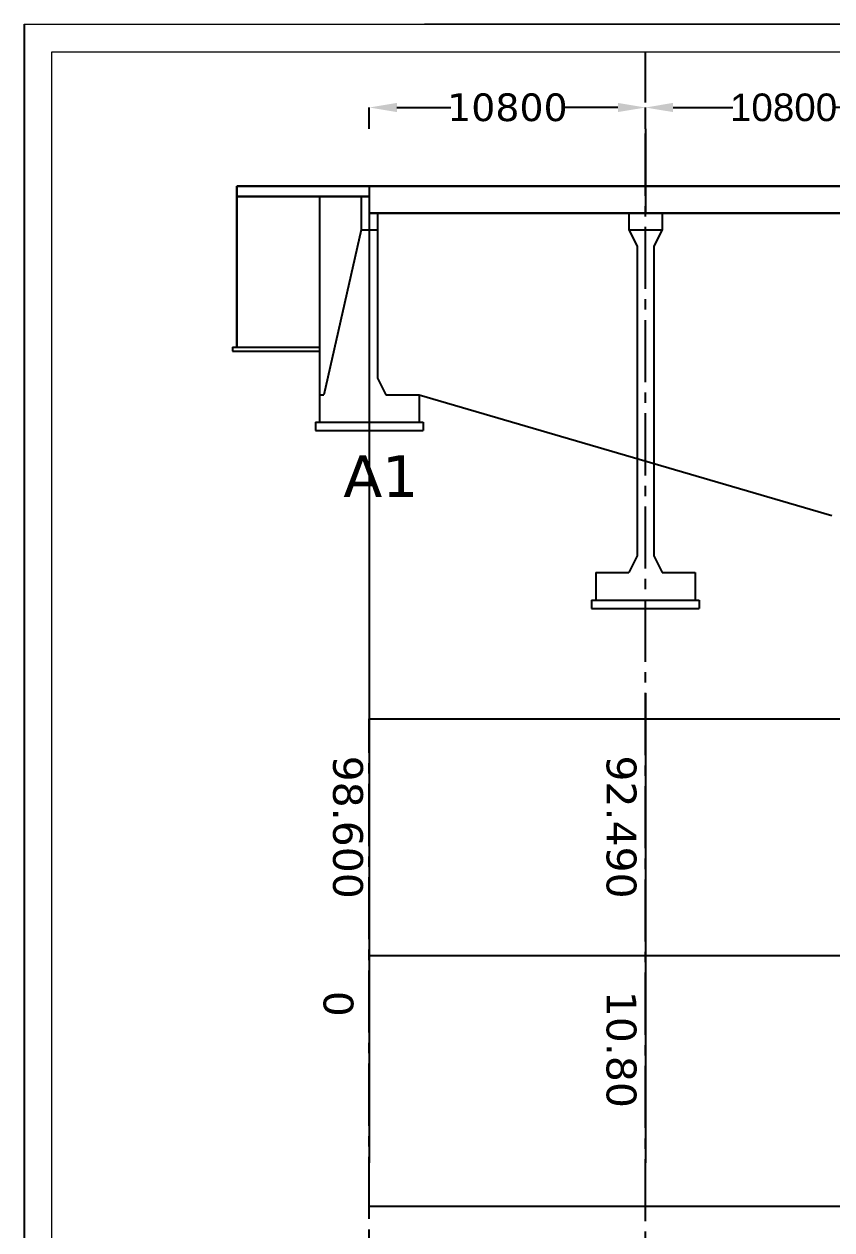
# Model space of a CAD drawing. Header units: metres. Extents: x 3053 to 120577, y 1019 to 87287.
# Drawn here: x 15577 to 44827, y 43637 to 87287 of the extents above; entities that cross this region are included whole.
import ezdxf

# ---------------------------------------------------------------- set-up
doc = ezdxf.new("R2010")
doc.units = ezdxf.units.M
doc.header["$MEASUREMENT"] = 0
doc.header["$PDMODE"] = 34
doc.linetypes.add('CENTER2', pattern=[1.125, 0.75, -0.125, 0.125, -0.125])
for name, color, linetype in [('centreline', 6, 'CENTER2'), ('grill', 32, 'Continuous'), ('PILLER', 10, 'Continuous')]:
    doc.layers.add(name, color=color, linetype=linetype)
doc.layers.add('EXISTING B WALL', color=5, linetype='Continuous', lineweight=30)
doc.layers.add('S TEXT', color=7, linetype='Continuous', lineweight=20)
doc.styles.get("Standard").update_dxf_attribs({"font": 'verdana.ttf'})
doc.dimstyles.new('ISO-25', dxfattribs={"dimtxt": 1000, "dimasz": 1000, "dimexe": 1.25, "dimexo": 0.625, "dimtad": 0, "dimtxsty": 'Standard', "dimcen": 75, "dimadec": 0, "dimazin": 0, "dimtfac": 1, "dimtmove": 0, "dimatfit": 2, "dimfxl": 1, "dimarcsym": 0})

# ---------------------------------------------------------------- blocks, each defined once
blk = doc.blocks.new('*D23')
at = {"color": 0, "lineweight": -2, "transparency": 16777216}
for p, q in [((38077, 83494), (38077, 84270)), ((39077, 84268), (41243, 84268)), ((47077, 84268), (44910, 84268)), ((48077, 83494), (48077, 84270))]:
    blk.add_line(p, q, dxfattribs=at)
at = {"color": 0, "transparency": 16777216}
for points in [[(39077, 84435), (39077, 84102), (38077, 84268)], [(47077, 84435), (47077, 84102), (48077, 84268)]]:
    blk.add_solid(points, dxfattribs=at)
at = {"layer": 'Defpoints', "color": 0, "transparency": 16777216}
for p in [(48077, 84268), (38077, 83493), (48077, 83493)]:
    blk.add_point(p, dxfattribs=at)
at = {"color": 0, "transparency": 16777216, "insert": (43077, 84268), "char_height": 1000, "attachment_point": 5}
blk.add_mtext('{\\fArial|b0|i0|c0|p34;10800}', dxfattribs=at)
blk = doc.blocks.new('*D24')
at = {"color": 0, "lineweight": -2, "transparency": 16777216}
for p, q in [((28077, 83494), (28077, 84270)), ((29077, 84268), (31029, 84268)), ((37077, 84268), (35125, 84268)), ((38077, 83494), (38077, 84270))]:
    blk.add_line(p, q, dxfattribs=at)
at = {"color": 0, "transparency": 16777216}
for points in [[(29077, 84435), (29077, 84102), (28077, 84268)], [(37077, 84435), (37077, 84102), (38077, 84268)]]:
    blk.add_solid(points, dxfattribs=at)
at = {"layer": 'Defpoints', "color": 0, "transparency": 16777216}
for p in [(38077, 84268), (28077, 83493), (38077, 83493)]:
    blk.add_point(p, dxfattribs=at)
at = {"color": 0, "transparency": 16777216, "insert": (33077, 84268), "char_height": 1000, "attachment_point": 5}
blk.add_mtext('10800', dxfattribs=at)

msp = doc.modelspace()

# ---------------------------------------------------------------- linework, layer by layer
at = {"color": 7}
for p, q in [((15576.713, 87286.922), (15576.714, 12902.998)), ((38076.713, 83493.303), (38076.714, 80443.303)), ((28076.714, 81418.303), (28076.714, 46067.077)), ((26276.714, 81043.303), (26276.714, 72871.625)), ((23126.714, 75593.303), (23126.714, 75443.303)), ((23126.714, 75593.303), (26276.714, 75593.303)), ((23126.714, 75443.303), (26276.714, 75443.303)), ((26276.714, 73871.625), (26426.714, 73871.625)), ((29876.714, 73871.625), (44827.222, 69493.303)), ((26126.714, 72871.625), (26126.714, 72571.625)), ((26126.714, 72871.625), (30026.714, 72871.625)), ((26126.714, 72571.625), (30026.714, 72571.625)), ((30026.714, 72871.625), (30026.714, 72571.625)), ((36126.714, 66433.303), (40026.714, 66433.303)), ((36126.714, 66433.303), (36126.714, 66133.303)), ((40026.714, 66433.303), (40026.714, 66133.303)), ((36126.714, 66133.303), (40026.714, 66133.303)), ((28076.714, 63067.077), (28076.714, 46067.077)), ((38076.714, 63067.077), (38076.714, 46067.077)), ((28076.714, 62134.077), (108076.714, 62134.077)), ((28076.714, 53567.077), (108076.714, 53567.077)), ((28076.714, 44500.077), (108076.714, 44500.077))]:
    msp.add_line(p, q, dxfattribs=at)
at = {"layer": 'centreline', "color": 7, "ltscale": 3000}
for p, q in [((38076.714, 33825.718), (38076.713, 86286.922)), ((28076.714, 27157.208), (28076.714, 62134.077))]:
    msp.add_line(p, q, dxfattribs=at)
at = {"layer": 'EXISTING B WALL', "color": 7}
for p, q in [((23276.714, 81418.303), (112876.715, 81418.303)), ((23276.714, 81418.303), (23276.714, 75593.303)), ((23276.714, 81043.303), (28076.714, 81043.303)), ((108076.715, 80443.303), (28076.714, 80443.303))]:
    msp.add_line(p, q, dxfattribs=at)
at = {"layer": 'grill', "color": 7}
msp.add_line((29876.714, 73871.625), (44827.222, 69493.303), dxfattribs=at)
at = {"layer": 'PILLER', "color": 7}
for p, q in [((27776.714, 81043.303), (27776.714, 79843.303)), ((28376.714, 80443.303), (28376.714, 74471.625)), ((37476.714, 80443.303), (37476.714, 79843.303)), ((38676.714, 80443.303), (38676.714, 79843.303)), ((27776.714, 79843.303), (26426.714, 73871.625)), ((27776.714, 79843.303), (28376.714, 79843.303)), ((37476.714, 79843.303), (37776.714, 79243.303)), ((37476.714, 79843.303), (38676.714, 79843.303)), ((38676.714, 79843.303), (38376.714, 79243.303)), ((37776.714, 79243.303), (37776.714, 68033.303)), ((38376.714, 79243.303), (38376.714, 68033.303)), ((28376.714, 74471.625), (28676.714, 73871.625)), ((28676.714, 73871.625), (29876.714, 73871.625)), ((29876.714, 73871.625), (29876.714, 72871.625)), ((37776.714, 68033.303), (37476.714, 67433.303)), ((38376.714, 68033.303), (38676.714, 67433.303)), ((36276.714, 67433.303), (36276.714, 66433.303)), ((36276.714, 67433.303), (37476.714, 67433.303)), ((38676.714, 67433.303), (39876.714, 67433.303)), ((39876.714, 67433.303), (39876.714, 66433.303))]:
    msp.add_line(p, q, dxfattribs=at)
at = {"layer": 'S TEXT', "color": 7}
for p, q in [((15576.713, 87286.922), (96076.714, 87286.922)), ((120576.715, 87286.921), (30076.715, 87286.922)), ((16576.713, 86286.922), (119576.715, 86286.922)), ((16576.714, 13902.997), (16576.713, 86286.922))]:
    msp.add_line(p, q, dxfattribs=at)

# ---------------------------------------------------------------- texts
at = {"color": 7}
for s, p in [('98.600', (26767.334, 60806.056)), ('92.490', (36670.094, 60813.309)), ('0', (26420.592, 52292.49)), ('10.80', (36670.094, 52292.49))]:
    msp.add_text(s, height=1080, rotation=270.0000006, dxfattribs=at).set_placement(p)
at = {"color": 7, "insert": (27137.77, 71673.48), "char_height": 1500, "width": 1743.2511, "attachment_point": 1, "rotation": 0.0000006}
msp.add_mtext('A1', dxfattribs=at)

# ---------------------------------------------------------------- dimensions: what is measured, and where the dimension line sits
at = {"color": 7}
for base, p1, p2, text, picture, middle in [((38076.713, 84268.469), (28076.713, 83493.303), (38076.713, 83493.303), '10800', '*D24', (33076.713, 84268.469)), ((48076.713, 84268.47), (38076.713, 83493.303), (48076.713, 83493.303), '{\\fArial|b0|i0|c0|p34;10800}', '*D23', (43076.713, 84268.47))]:
    dim = msp.add_linear_dim(base=base, p1=p1, p2=p2, angle=0.0000006, text=text, dimstyle='ISO-25', dxfattribs=at)
    dim.commit()
    dim.dimension.update_dxf_attribs({"geometry": picture, "text_midpoint": middle})

doc.saveas('drawing.dxf')
